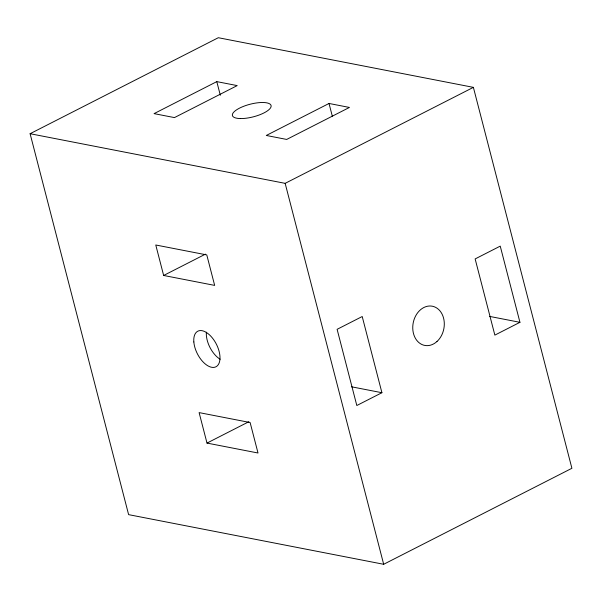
<?xml version="1.0" encoding="UTF-8"?>
<svg xmlns="http://www.w3.org/2000/svg" width="602" height="602" viewBox="0 0 602 602"><rect width="100%" height="100%" fill="white"/><g stroke="black" fill="none" stroke-linecap="round" stroke-linejoin="round"><path stroke-width="0.9" d="M30.1 133.712L218.323 37.715L473.383 87.358L571.9 468.288L383.677 564.285L128.617 514.642L30.1 133.712L285.16 183.347L473.383 87.358M216.795 81.624L154.059 113.627L174.46 117.593L237.203 85.597L216.795 81.624L220.324 95.266M329.023 103.469L266.28 135.465L286.687 139.438L349.431 107.442L329.023 103.469L332.312 116.194M163.646 275.468L214.658 285.393L206.779 254.917L155.767 244.991L163.646 275.468L205.478 254.134M206.998 443.08L258.01 453.005L250.123 422.529L199.112 412.603L206.998 443.08L248.822 421.746M381.916 392.715L356.82 405.515L337.112 329.324L362.208 316.524L381.916 392.715L351.53 386.8M519.947 322.318L494.852 335.118L475.144 258.928L500.239 246.128L519.947 322.318L489.561 316.404M285.16 183.347L383.677 564.285M220.151 359.251A19.971 10.64 63 0 1 206.381 332.169M240.364 118.564A19.971 6.502 -14.5 0 0 271.043 106.787A19.971 6.502 -14.5 0 0 243.81 106.245A19.971 6.502 -14.5 0 0 240.364 118.564M436.992 341.492A19.971 15.599 -79 0 0 435.833 307.464A19.971 15.599 -79 0 0 412.761 328.504A19.971 15.599 -79 0 0 436.992 341.492M193.836 341.966A19.971 10.64 63 0 0 214.621 367.273A19.971 10.64 63 0 0 212.197 337.752A19.971 10.64 63 0 0 193.836 341.966"/></g></svg>
